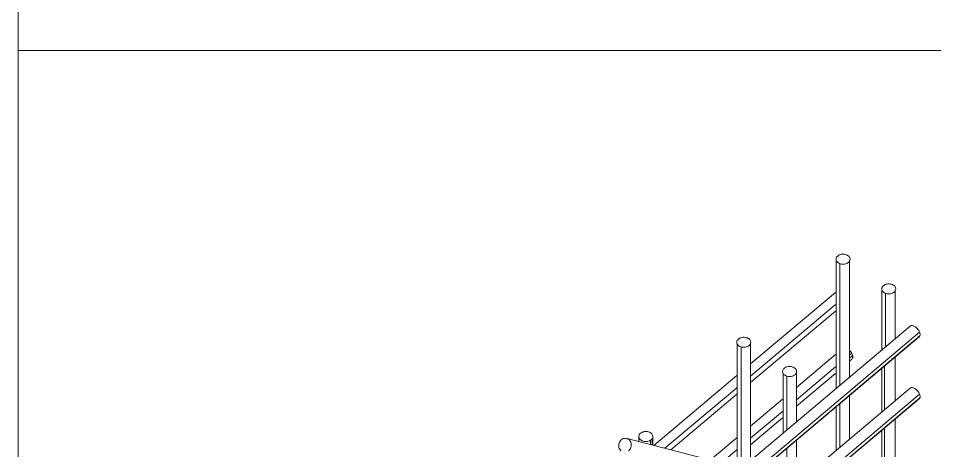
# Model space of a CAD drawing. Extents: x 166525 to 167198, y 178739 to 179747.
# Drawn here: x 166653.666 to 166657.262, y 179570.086 to 179571.783 of the extents above; entities that cross this region are included whole.
import ezdxf

# ---------------------------------------------------------------- set-up
doc = ezdxf.new("R2010")
doc.units = 0
doc.header["$MEASUREMENT"] = 0
doc.layers.add('BEAM', color=6, linetype='CONTINUOUS', lineweight=13)

msp = doc.modelspace()

# ---------------------------------------------------------------- linework, layer by layer
at = {"layer": 'BEAM', "color": 0}
for p, q in [((166653.6661, 179591.82623), (166653.6661, 179553.60608)), ((166653.6661, 179571.65662), (166665.54405, 179571.65662)), ((166656.87488, 179570.33073), (166656.87488, 179570.83067)), ((166656.88987, 179570.34336), (166656.88987, 179570.82055)), ((166656.92704, 179570.37468), (166656.92704, 179570.83418)), ((166656.87274, 179570.70721), (166656.53937, 179570.42658)), ((166657.05432, 179570.48193), (166657.05432, 179570.71409)), ((166657.0693, 179570.49455), (166657.0693, 179570.70397)), ((166657.10647, 179570.52587), (166657.10647, 179570.71759)), ((166656.53937, 179570.3793), (166656.87274, 179570.65956)), ((166656.87274, 179570.63384), (166656.53937, 179570.35347)), ((166654.65533, 179568.40485), (166657.20242, 179570.55143)), ((166654.6565, 179568.39045), (166657.20358, 179570.53703)), ((166656.48721, 179570.02268), (166656.48721, 179570.50411)), ((166656.5022, 179570.01881), (166656.5022, 179570.49399)), ((166656.53937, 179570.04803), (166656.53937, 179570.50762)), ((166656.87274, 179570.46324), (166656.71939, 179570.33407)), ((166656.92704, 179570.46123), (166656.93628, 179570.469)), ((166656.92704, 179570.44977), (166656.93978, 179570.4605)), ((166657.10647, 179570.28222), (166657.10647, 179570.45381)), ((166656.71939, 179570.28625), (166656.87274, 179570.41517)), ((166656.92704, 179570.43731), (166656.93711, 179570.44576)), ((166657.06541, 179570.41921), (166657.06541, 179570.24762)), ((166656.48507, 179570.38087), (166656.15986, 179570.10711)), ((166656.66723, 179570.15577), (166656.66723, 179570.38929)), ((166656.68222, 179570.16839), (166656.68222, 179570.37917)), ((166656.71939, 179570.19971), (166656.71939, 179570.39279)), ((166656.87274, 179570.38938), (166656.71939, 179570.26043)), ((166657.05432, 179570.23827), (166657.05432, 179570.40986)), ((166654.65533, 179568.1612), (166657.20242, 179570.30777)), ((166656.2025, 179570.09611), (166656.48507, 179570.33366)), ((166656.48507, 179570.30781), (166656.22612, 179570.09002)), ((166654.6565, 179568.14679), (166657.20358, 179570.29337)), ((166656.66509, 179570.28833), (166656.53937, 179570.18244)), ((166656.88987, 179570.09971), (166656.88987, 179570.27127)), ((166656.92704, 179570.13103), (166656.92704, 179570.30259)), ((166656.53937, 179570.13492), (166656.66509, 179570.24061)), ((166656.87488, 179570.08708), (166656.87488, 179570.25864)), ((166656.66509, 179570.21477), (166656.53937, 179570.10905)), ((166657.10647, 179568.86911), (166657.10647, 179570.21016)), ((166657.05432, 179568.82517), (166657.05432, 179570.1662)), ((166657.06541, 179570.17555), (166657.06541, 179568.83451)), ((166656.05576, 179570.13396), (166656.50395, 179570.01836)), ((166656.48507, 179570.1367), (166656.38194, 179570.04983)), ((166656.71939, 179569.95606), (166656.71939, 179570.1276)), ((166656.68222, 179569.92474), (166656.68222, 179570.09627)), ((166656.42496, 179570.03874), (166656.48507, 179570.08927))]:
    msp.add_line(p, q, dxfattribs=at)
at = {"layer": 'BEAM', "color": 0, "flags": 128}
for points in [[(166656.92899, 179570.83359), (166656.92957, 179570.83671), (166656.92957, 179570.83943), (166656.92879, 179570.84254), (166656.92743, 179570.84566), (166656.92548, 179570.84838), (166656.92295, 179570.85072), (166656.91984, 179570.85266), (166656.91634, 179570.85461), (166656.91244, 179570.85578), (166656.90836, 179570.85695), (166656.90407, 179570.85734), (166656.89979, 179570.85734), (166656.89551, 179570.85695), (166656.89143, 179570.85578), (166656.88753, 179570.85461), (166656.88403, 179570.85266), (166656.88111, 179570.85033), (166656.87858, 179570.84799), (166656.87663, 179570.84527), (166656.87527, 179570.84216), (166656.87469, 179570.83943), (166656.87469, 179570.83632), (166656.87547, 179570.8332), (166656.87683, 179570.83009), (166656.87878, 179570.82736), (166656.88131, 179570.82503), (166656.88442, 179570.82308), (166656.88792, 179570.82114), (166656.89181, 179570.81997), (166656.8959, 179570.8188), (166656.90018, 179570.81841), (166656.90446, 179570.81841), (166656.90875, 179570.8188), (166656.91283, 179570.81997), (166656.91672, 179570.82153), (166656.92023, 179570.82308), (166656.92334, 179570.82542), (166656.92568, 179570.82775), (166656.92762, 179570.83048)], [(166657.10842, 179570.71701), (166657.109, 179570.72012), (166657.109, 179570.72285), (166657.10822, 179570.72596), (166657.10686, 179570.72907), (166657.10491, 179570.7318), (166657.10238, 179570.73413), (166657.09927, 179570.73608), (166657.09577, 179570.73803), (166657.09188, 179570.73919), (166657.08779, 179570.74036), (166657.08351, 179570.74075), (166657.07923, 179570.74075), (166657.07494, 179570.74036), (166657.07086, 179570.73919), (166657.06697, 179570.73803), (166657.06346, 179570.73608), (166657.06054, 179570.73374), (166657.05801, 179570.73141), (166657.05607, 179570.72868), (166657.0547, 179570.72557), (166657.05412, 179570.72285), (166657.05412, 179570.71973), (166657.0549, 179570.71662), (166657.05626, 179570.7135), (166657.05821, 179570.71078), (166657.06074, 179570.70844), (166657.06385, 179570.7065), (166657.06735, 179570.70455), (166657.07125, 179570.70338), (166657.07533, 179570.70222), (166657.07962, 179570.70183), (166657.0839, 179570.70183), (166657.08818, 179570.70222), (166657.09227, 179570.70338), (166657.09616, 179570.70494), (166657.09966, 179570.7065), (166657.10277, 179570.70883), (166657.10511, 179570.71117), (166657.10706, 179570.71389)], [(166656.53937, 179570.50762), (166656.53995, 179570.51073), (166656.53995, 179570.51345), (166656.53918, 179570.51657), (166656.53781, 179570.51968), (166656.53587, 179570.52241), (166656.53334, 179570.52474), (166656.53022, 179570.52669), (166656.52672, 179570.52863), (166656.52283, 179570.5298), (166656.51874, 179570.53097), (166656.51446, 179570.53136), (166656.51018, 179570.53136), (166656.5059, 179570.53097), (166656.50181, 179570.5298), (166656.49792, 179570.52863), (166656.49442, 179570.52669), (166656.4915, 179570.52435), (166656.48897, 179570.52202), (166656.48702, 179570.51929), (166656.48566, 179570.51618), (166656.48507, 179570.51345), (166656.48507, 179570.51034), (166656.48585, 179570.50723), (166656.48721, 179570.50411), (166656.48916, 179570.50139), (166656.49169, 179570.49905), (166656.4948, 179570.49711), (166656.49831, 179570.49516), (166656.5022, 179570.49399), (166656.50629, 179570.49283), (166656.51057, 179570.49244), (166656.51485, 179570.49244), (166656.51913, 179570.49283), (166656.52322, 179570.49399), (166656.52711, 179570.49555), (166656.53061, 179570.49711), (166656.53373, 179570.49944), (166656.53606, 179570.50178), (166656.53801, 179570.5045)], [(166656.71939, 179570.39279), (166656.71997, 179570.3959), (166656.71997, 179570.39863), (166656.71919, 179570.40174), (166656.71783, 179570.40485), (166656.71588, 179570.40758), (166656.71335, 179570.40991), (166656.71024, 179570.41186), (166656.70674, 179570.41381), (166656.70285, 179570.41497), (166656.69876, 179570.41614), (166656.69448, 179570.41653), (166656.6902, 179570.41653), (166656.68591, 179570.41614), (166656.68183, 179570.41497), (166656.67794, 179570.41381), (166656.67443, 179570.41186), (166656.67151, 179570.40953), (166656.66898, 179570.40719), (166656.66704, 179570.40447), (166656.66567, 179570.40135), (166656.66509, 179570.39863), (166656.66509, 179570.39551), (166656.66587, 179570.3924), (166656.66723, 179570.38929), (166656.66918, 179570.38656), (166656.67171, 179570.38423), (166656.67482, 179570.38228), (166656.67832, 179570.38033), (166656.68222, 179570.37917), (166656.6863, 179570.378), (166656.69058, 179570.37761), (166656.69487, 179570.37761), (166656.69915, 179570.378), (166656.70323, 179570.37917), (166656.70713, 179570.38072), (166656.71063, 179570.38228), (166656.71374, 179570.38462), (166656.71608, 179570.38695), (166656.71803, 179570.38967)], [(166656.15201, 179570.13188), (166656.15396, 179570.1346), (166656.15532, 179570.13772), (166656.1559, 179570.14044), (166656.1559, 179570.14355), (166656.15513, 179570.14667), (166656.15376, 179570.14978), (166656.15182, 179570.15251), (166656.14929, 179570.15484), (166656.14617, 179570.15679), (166656.14267, 179570.15873), (166656.13878, 179570.1599), (166656.13469, 179570.16107), (166656.13041, 179570.16146), (166656.12593, 179570.16146), (166656.12165, 179570.16107), (166656.11757, 179570.1599), (166656.11387, 179570.15834), (166656.11037, 179570.15679), (166656.10725, 179570.15445), (166656.10472, 179570.15212), (166656.10278, 179570.14939), (166656.10161, 179570.14628), (166656.10083, 179570.14316), (166656.10102, 179570.14044), (166656.10161, 179570.13733), (166656.10297, 179570.13421), (166656.10511, 179570.13149), (166656.10764, 179570.12915), (166656.11075, 179570.12721), (166656.11426, 179570.12526), (166656.11815, 179570.12409), (166656.12224, 179570.12292), (166656.12652, 179570.12254), (166656.1308, 179570.12254), (166656.13508, 179570.12292), (166656.13917, 179570.12409), (166656.14306, 179570.12526), (166656.14656, 179570.12721), (166656.14948, 179570.12954)]]:
    msp.add_lwpolyline(points, close=True, dxfattribs=at)
for points in [[(166654.65397, 179568.38695), (166657.20105, 179570.53352), (166657.20242, 179570.53508), (166657.20358, 179570.53703), (166657.20417, 179570.53936), (166657.20436, 179570.54209), (166657.20417, 179570.5452), (166657.20358, 179570.54831), (166657.20242, 179570.55143), (166657.20105, 179570.55454), (166657.1993, 179570.55804), (166657.19716, 179570.56116), (166657.19463, 179570.56427), (166657.1921, 179570.567), (166657.18918, 179570.56972), (166657.18626, 179570.57206), (166657.18334, 179570.574), (166657.18023, 179570.57556), (166657.17731, 179570.57673), (166657.17459, 179570.5775), (166657.17186, 179570.57789), (166657.16953, 179570.5775), (166657.16739, 179570.57673), (166657.16544, 179570.57556), (166654.61835, 179568.42937)], [(166656.93711, 179570.44576), (166656.93969, 179570.45009), (166656.94027, 179570.45242), (166656.94047, 179570.45476), (166656.94027, 179570.45787), (166656.93969, 179570.46098), (166656.93852, 179570.4641), (166656.93716, 179570.4676), (166656.93521, 179570.47071), (166656.93307, 179570.47383), (166656.93074, 179570.47694), (166656.92801, 179570.48006), (166656.92723, 179570.48103)], [(166654.65397, 179568.14329), (166657.20105, 179570.28987), (166657.20242, 179570.29142), (166657.20358, 179570.29337), (166657.20417, 179570.29571), (166657.20436, 179570.29843), (166657.20417, 179570.30154), (166657.20358, 179570.30466), (166657.20242, 179570.30777), (166657.20105, 179570.31089), (166657.1993, 179570.31439), (166657.19716, 179570.3175), (166657.19463, 179570.32062), (166657.1921, 179570.32334), (166657.18918, 179570.32607), (166657.18626, 179570.3284), (166657.18334, 179570.33035), (166657.18023, 179570.3319), (166657.17731, 179570.33307), (166657.17459, 179570.33385), (166657.17186, 179570.33424), (166657.16953, 179570.33385), (166657.16739, 179570.33307), (166657.16544, 179570.3319), (166654.61835, 179568.18572)], [(166656.03104, 179570.0857), (166656.02832, 179570.08842), (166656.02598, 179570.09192), (166656.02423, 179570.09543), (166656.02306, 179570.09932), (166656.02229, 179570.1036), (166656.02229, 179570.10788), (166656.02287, 179570.11216), (166656.02404, 179570.11645), (166656.02559, 179570.12034), (166656.02793, 179570.12384), (166656.03046, 179570.12734), (166656.03357, 179570.13007), (166656.03708, 179570.1324), (166656.04077, 179570.13396), (166656.04447, 179570.13474), (166656.04836, 179570.13513), (166656.05206, 179570.13474), (166656.05576, 179570.13396), (166656.05926, 179570.13201), (166656.06238, 179570.13007), (166656.0653, 179570.12695), (166656.06744, 179570.12384), (166656.06938, 179570.12034), (166656.07055, 179570.11606), (166656.07113, 179570.11216)], [(166656.1013, 179570.12221), (166656.1013, 179570.13898)], [(166656.14718, 179570.11038), (166656.14719, 179570.12771)], [(166656.15282, 179570.10893), (166656.15284, 179570.13303)], [(166656.1561, 179570.10808), (166656.1561, 179570.142)], [(166656.07113, 179570.11216), (166656.07133, 179570.10788), (166656.07074, 179570.1036), (166656.06958, 179570.09932), (166656.06782, 179570.09543), (166656.06568, 179570.09154), (166656.06296, 179570.08842), (166656.05985, 179570.0857)]]:
    msp.add_lwpolyline(points, dxfattribs=at)

doc.saveas('drawing.dxf')
